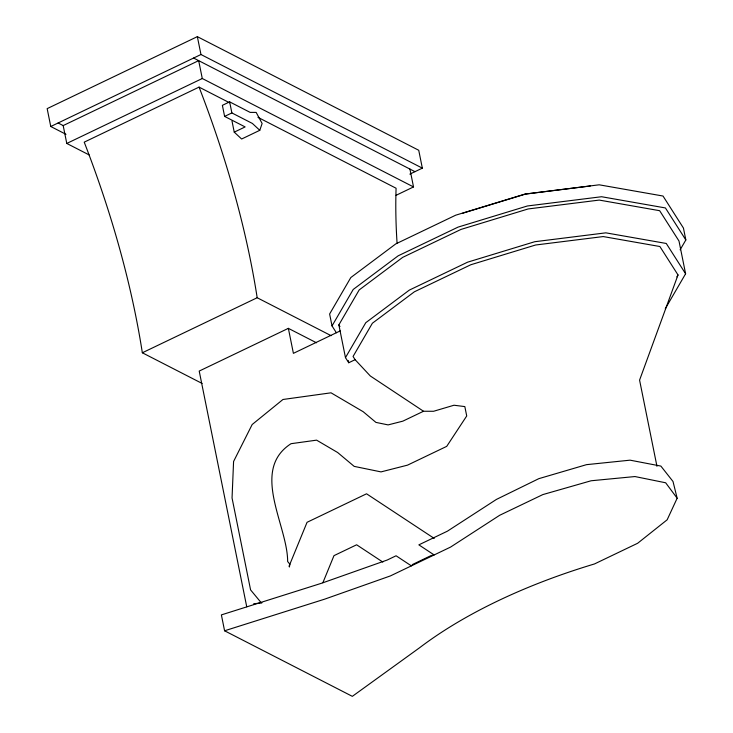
<?xml version="1.0" encoding="UTF-8"?>
<svg xmlns="http://www.w3.org/2000/svg" width="733" height="733" viewBox="0 0 733 733"><rect width="100%" height="100%" fill="white"/><g stroke="black" fill="none" stroke-linecap="round" stroke-linejoin="round"><path stroke-width="1.1" d="M234.239 132.142L241.633 139.013L259.784 130.309L262.121 123.492L256.174 112.415L250.155 112.387L229.64 101.86L222.383 105.341L224.61 116.4L245.124 126.928L234.239 132.142L232.004 121.082M434.229 538.425L366.555 493.795L307.054 522.308L289.104 566.087L289.398 566.994L289.874 564.208L287.648 561.515C287.702 525.332 249.916 470.201 291.038 443.694L316.601 440.148L337.638 452.508L354.186 466.38L381.013 471.896L407.521 465.143L446.718 446.36L466.719 415.959L464.832 406.595L454.002 405.23L433.579 411.277L423.518 411.25L370.302 375.974L355.12 359.692L353.059 356.467L372.391 323.226L414.374 291.798L470.833 264.741L535.594 245.005L603.232 236.567L659.883 246.517L678.007 274.939L639.579 380.115L656.96 466.307M322.868 582.744L333.982 555.641L356.632 544.784L382.837 562.074M677.155 498.211L667.158 519.798L637.655 543.263L594.481 563.952A354.021 159.07 -11.4 0 0 419.468 647.835L352.335 696.35L224.582 630.783L221.384 614.895L321.448 583.285L387.18 560.039L396.077 555.779L411.369 565.867L412.725 564.383L431.114 555.568L434.156 554.945L418.855 544.857L447.377 531.196L496.452 499.402L538.828 478.658L586.519 464.658L630.078 460.168L660.873 466.078L673.004 481.48L677.155 498.211L665.665 482.781L634.961 476.551L591.119 480.766L542.832 494.592L499.659 515.29L450.584 547.075L390.377 575.927L324.646 599.163L224.582 630.783M336.374 332.745L332.022 325.919L353.224 289.453L398.156 255.826L458.07 227.111L527.384 205.982L601.582 196.728L665.417 207.943L685.841 239.966L680.105 249.825M355.12 359.692L348.734 362.743L345.472 357.631L338.866 324.875L359.179 289.938L402.719 257.347L460.993 229.42L528.145 208.951L599.237 200.082L659.663 210.701L678.996 241.02L685.602 273.776L665.289 308.712M345.472 357.631L365.785 322.694L409.316 290.112L467.599 262.176L534.751 241.716L605.843 232.837L666.27 243.466L685.602 273.776M676.871 276.9L678.007 274.939M409.857 174.124L422.336 168.141L418.735 150.274L197.351 36.65L47.159 108.631L50.76 126.507L65.997 134.322M50.76 126.507L200.961 54.517L422.336 168.141M58.109 122.979L63.175 125.581L198.67 60.637L202.281 78.513L413.522 186.933L396.077 195.299M63.175 125.581L66.785 143.448L202.281 78.513M229.53 102.748L199.064 87.108L84.222 142.156A547.578 240.149 64.4 0 1 142.339 352.775L202.116 383.451M224.61 116.4L231.875 112.928L252.381 123.446L259.784 130.309M142.339 352.775L257.182 297.735L331.142 335.687M316.482 342.787L288.362 328.347L199.211 371.072L246.737 606.777M340.213 330.904L293.402 353.343L288.362 328.347M423.518 411.25L402.848 421.154L388.105 424.902L375.937 422.4L363.202 411.726L331.023 392.815L282.965 399.485L252.17 424.526L233.58 461.488L232.049 497.991L250.585 589.9L261.278 602.81M462.67 213.23L525.479 194.089L590.294 185.999M253.609 603.836L261.974 602.801M193.604 58.044L414.988 171.669M257.97 117.344L396.086 188.234A547.578 240.149 64.4 0 0 397.066 243.118M66.785 143.448L89.124 154.92M338.866 324.875L339.956 326.579M685.841 239.966L683.44 228.055L663.017 196.032L599.182 184.808L524.975 194.071L455.669 215.2L395.756 243.915L350.823 277.541L329.621 314.008L332.022 325.919M409.921 169.066L413.522 186.933M348.294 360.563L348.734 362.743M229.64 101.86L231.875 112.928M197.351 36.65L200.961 54.517M199.064 87.108A547.578 240.149 64.4 0 1 257.182 297.735"/></g></svg>
